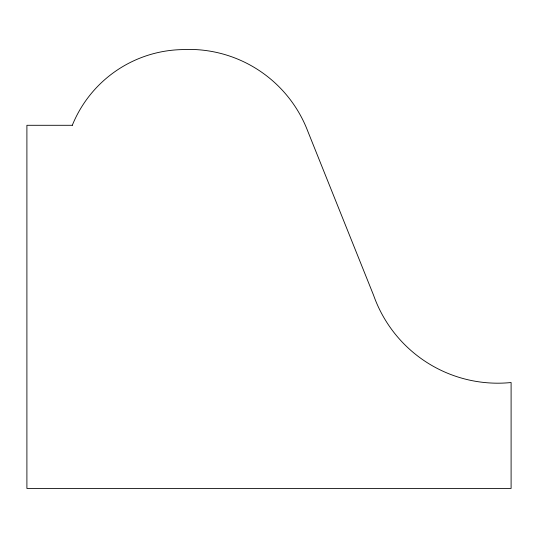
<?xml version="1.0" encoding="UTF-8"?>
<svg xmlns="http://www.w3.org/2000/svg" width="538" height="538" viewBox="0 0 538 538"><rect width="100%" height="100%" fill="white"/><g stroke="black" fill="none" stroke-linecap="round" stroke-linejoin="round"><path stroke-width="0.81" d="M72.294 125.293L26.9 125.293L26.9 488.443L511.1 488.443L511.1 382.525A131.749 131.749 0 0 1 373.587 295.275L307.756 131.151A127.136 127.136 0 0 0 181.884 49.604A121.299 121.299 0 0 0 72.294 125.293"/></g></svg>
